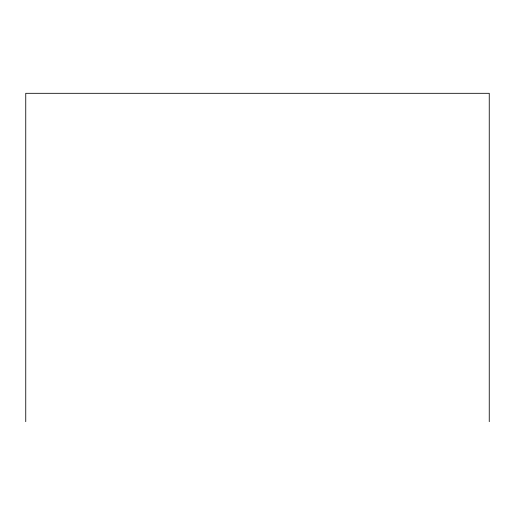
<?xml version="1.0" encoding="UTF-8"?>
<svg xmlns="http://www.w3.org/2000/svg" width="515" height="515" viewBox="0 0 515 515"><rect width="100%" height="100%" fill="white"/><g stroke="black" fill="none" stroke-linecap="round" stroke-linejoin="round"><path stroke-width="0.77" d="M489.25 421.688L489.25 93.312L25.75 93.312L25.75 421.688"/></g></svg>
